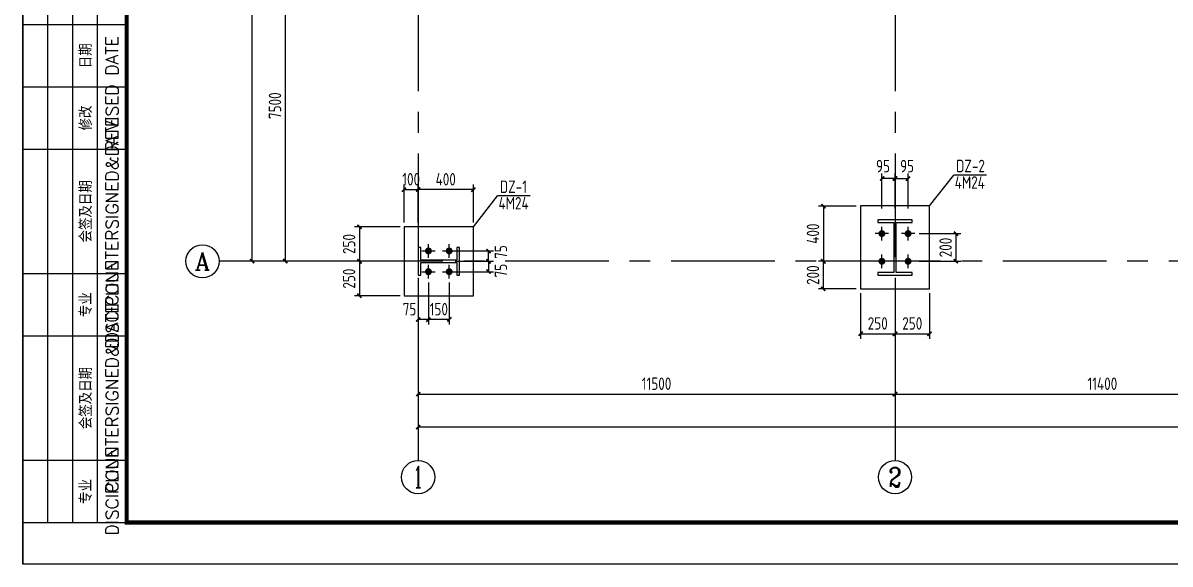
# Model space of a CAD drawing. Header units: millimetres. Extents: x 866309 to 879639, y 39442 to 44891.
# Drawn here: x 868454 to 868730.6, y 39446.9 to 39577.3 of the extents above; entities that cross this region are included whole.
import ezdxf
from ezdxf.enums import TextEntityAlignment as Align

# ---------------------------------------------------------------- set-up
doc = ezdxf.new("R2010")
doc.units = ezdxf.units.MM
doc.header["$LTSCALE"] = 1000
doc.header["$MEASUREMENT"] = 0
doc.linetypes.add('CENTER', pattern=[2, 1.25, -0.25, 0.25, -0.25])
doc.linetypes.add('DOTE', pattern=[2.42, 2, -0.2, 0.02, -0.2])
for name, color, linetype in [('AXIS', 3, 'Continuous'), ('AXIS_TEXT', 7, 'Continuous'), ('DIM', 7, 'Continuous'), ('DOTE', 1, 'DOTE'), ('M_Prof', 2, 'Continuous'), ('柱集中标注', 2, 'Continuous'), ('标注', 7, 'Continuous'), ('檩条', 34, 'Continuous')]:
    doc.layers.add(name, color=color, linetype=linetype)
doc.styles.add('_TCH_AXIS', font='COMPLEX', dxfattribs={"bigfont": 'GBCBIG'})
doc.styles.add('COMPLEX', font='COMPLEX')
doc.styles.add('ECEC_TK', font='txt_l.shx', dxfattribs={"bigfont": 'hztxt_l.shx'})
doc.styles.add('GBHZ', font='gbenor.shx', dxfattribs={"width": 0.9, "bigfont": 'gbcbig.shx'})
doc.dimstyles.new('Y100', dxfattribs={"dimscale": 0, "dimtxt": 3, "dimasz": 0.01, "dimexe": 1.2, "dimexo": 2, "dimgap": 1, "dimtad": 1, "dimdec": 0, "dimlfac": 100, "dimzin": 0, "dimdsep": 46, "dimtxsty": 'GBHZ', "dimblk": 'DX', "dimcen": 0.09, "dimdle": 1, "dimclrd": 7, "dimclre": 7, "dimclrt": 7, "dimadec": 0, "dimazin": 0, "dimtfac": 1, "dimtdec": 0, "dimtix": 1, "dimtmove": 2, "dimatfit": 3, "dimldrblk": 'DX', "dimfxl": 0, "dimtolj": 1, "dimtzin": 0, "dimarcsym": 0})
doc.dimstyles.new('Y30', dxfattribs={"dimscale": 0, "dimtxt": 3, "dimasz": 0.01, "dimexe": 1.2, "dimexo": 1, "dimgap": 1, "dimtad": 1, "dimdec": 0, "dimlfac": 30, "dimzin": 0, "dimdsep": 46, "dimtxsty": 'GBHZ', "dimblk1": 'DX', "dimblk2": 'DX', "dimsah": 1, "dimcen": 0.09, "dimdle": 1, "dimadec": 0, "dimazin": 0, "dimtfac": 1, "dimtdec": 0, "dimtix": 1, "dimtmove": 2, "dimatfit": 3, "dimldrblk": 'DX', "dimfxl": 0, "dimtolj": 1, "dimtzin": 0, "dimarcsym": 0})

# ---------------------------------------------------------------- blocks, each defined once
blk = doc.blocks.new('DX')
at = {"color": 0, "linetype": 'ByBlock', "const_width": 40}
blk.add_lwpolyline([(-54, -51), (46, 49)], dxfattribs=at)
blk = doc.blocks.new('*D175')
at = {"layer": 'Defpoints', "color": 0, "transparency": 16777216}
for p in [(868655.95, 39533.22), (868647, 39519.89), (868655.95, 39519.89)]:
    blk.add_point(p, dxfattribs=at)
at = {"layer": 'dim', "color": 0, "lineweight": -2, "transparency": 16777216}
for p, q in [((868654.95, 39533.22), (868645.8, 39533.22)), ((868647, 39533.21), (868647, 39519.9)), ((868654.95, 39519.89), (868645.8, 39519.89))]:
    blk.add_line(p, q, dxfattribs=at)
at = {"layer": 'dim', "color": 0, "lineweight": -2, "transparency": 16777216, "xscale": 0.01, "yscale": 0.01, "zscale": 0.01}
for p, rotation in [((868647, 39533.22), 90), ((868647, 39519.89), 270)]:
    blk.add_blockref('DX', p, dxfattribs=dict(at, rotation=rotation))
at = {"layer": 'dim', "color": 0, "transparency": 16777216, "insert": (868644.5, 39526.56), "char_height": 3, "attachment_point": 5, "rotation": 90, "style": 'GBHZ'}
blk.add_mtext('\\A1;400', dxfattribs=at)
blk = doc.blocks.new('*D176')
at = {"layer": 'Defpoints', "color": 0, "transparency": 16777216}
for p in [(868655.95, 39513.22), (868664.28, 39513.22), (868664.28, 39502.42)]:
    blk.add_point(p, dxfattribs=at)
at = {"layer": 'dim', "color": 0, "lineweight": -2, "transparency": 16777216}
for p, q in [((868655.95, 39512.22), (868655.95, 39501.22)), ((868664.28, 39512.22), (868664.28, 39501.22)), ((868655.96, 39502.42), (868664.27, 39502.42))]:
    blk.add_line(p, q, dxfattribs=at)
at = {"layer": 'dim', "color": 0, "lineweight": -2, "transparency": 16777216, "xscale": 0.01, "yscale": 0.01, "zscale": 0.01, "rotation": 180}
blk.add_blockref('DX', (868655.95, 39502.42), dxfattribs=at)
at = {"layer": 'dim', "color": 0, "lineweight": -2, "transparency": 16777216, "xscale": 0.01, "yscale": 0.01, "zscale": 0.01}
blk.add_blockref('DX', (868664.28, 39502.42), dxfattribs=at)
at = {"layer": 'dim', "color": 0, "transparency": 16777216, "insert": (868660.12, 39504.92), "char_height": 3, "attachment_point": 5, "style": 'GBHZ'}
blk.add_mtext('\\A1;250', dxfattribs=at)
blk = doc.blocks.new('*D177')
at = {"layer": 'Defpoints', "color": 0, "transparency": 16777216}
for p in [(868664.28, 39513.22), (868672.62, 39513.22), (868672.62, 39502.42)]:
    blk.add_point(p, dxfattribs=at)
at = {"layer": 'dim', "color": 0, "lineweight": -2, "transparency": 16777216}
for p, q in [((868664.28, 39512.22), (868664.28, 39501.22)), ((868672.62, 39512.22), (868672.62, 39501.22)), ((868664.29, 39502.42), (868672.61, 39502.42))]:
    blk.add_line(p, q, dxfattribs=at)
at = {"layer": 'dim', "color": 0, "lineweight": -2, "transparency": 16777216, "xscale": 0.01, "yscale": 0.01, "zscale": 0.01, "rotation": 180}
blk.add_blockref('DX', (868664.28, 39502.42), dxfattribs=at)
at = {"layer": 'dim', "color": 0, "lineweight": -2, "transparency": 16777216, "xscale": 0.01, "yscale": 0.01, "zscale": 0.01}
blk.add_blockref('DX', (868672.62, 39502.42), dxfattribs=at)
at = {"layer": 'dim', "color": 0, "transparency": 16777216, "insert": (868668.45, 39504.92), "char_height": 3, "attachment_point": 5, "style": 'GBHZ'}
blk.add_mtext('\\A1;250', dxfattribs=at)
blk = doc.blocks.new('*D178')
at = {"layer": 'Defpoints', "color": 0, "transparency": 16777216}
for p in [(868661.12, 39539.84), (868661.12, 39531.63), (868664.28, 39531.63)]:
    blk.add_point(p, dxfattribs=at)
at = {"layer": 'dim', "color": 0, "lineweight": -2, "transparency": 16777216}
for p, q in [((868661.12, 39532.63), (868661.12, 39541.04)), ((868664.27, 39539.84), (868661.13, 39539.84)), ((868664.28, 39532.63), (868664.28, 39541.04))]:
    blk.add_line(p, q, dxfattribs=at)
at = {"layer": 'dim', "color": 0, "lineweight": -2, "transparency": 16777216, "xscale": 0.01, "yscale": 0.01, "zscale": 0.01, "rotation": 180}
blk.add_blockref('DX', (868661.12, 39539.84), dxfattribs=at)
at = {"layer": 'dim', "color": 0, "lineweight": -2, "transparency": 16777216, "xscale": 0.01, "yscale": 0.01, "zscale": 0.01}
blk.add_blockref('DX', (868664.28, 39539.84), dxfattribs=at)
at = {"layer": 'dim', "color": 0, "transparency": 16777216, "insert": (868661.38, 39542.83), "char_height": 3, "attachment_point": 5, "style": 'GBHZ'}
blk.add_mtext('\\A1;95', dxfattribs=at)
blk = doc.blocks.new('*D179')
at = {"layer": 'Defpoints', "color": 0, "transparency": 16777216}
for p in [(868667.45, 39539.84), (868664.28, 39531.63), (868667.45, 39531.63)]:
    blk.add_point(p, dxfattribs=at)
at = {"layer": 'dim', "color": 0, "lineweight": -2, "transparency": 16777216}
for p, q in [((868664.28, 39532.63), (868664.28, 39541.04)), ((868664.29, 39539.84), (868667.44, 39539.84)), ((868667.45, 39532.63), (868667.45, 39541.04))]:
    blk.add_line(p, q, dxfattribs=at)
at = {"layer": 'dim', "color": 0, "lineweight": -2, "transparency": 16777216, "xscale": 0.01, "yscale": 0.01, "zscale": 0.01, "rotation": 180}
blk.add_blockref('DX', (868664.28, 39539.84), dxfattribs=at)
at = {"layer": 'dim', "color": 0, "lineweight": -2, "transparency": 16777216, "xscale": 0.01, "yscale": 0.01, "zscale": 0.01}
blk.add_blockref('DX', (868667.45, 39539.84), dxfattribs=at)
at = {"layer": 'dim', "color": 0, "transparency": 16777216, "insert": (868667.19, 39542.83), "char_height": 3, "attachment_point": 5, "style": 'GBHZ'}
blk.add_mtext('\\A1;95', dxfattribs=at)
blk = doc.blocks.new('*D180')
at = {"layer": 'Defpoints', "color": 0, "transparency": 16777216}
for p in [(868669.07, 39526.56), (868669.07, 39519.89), (868678.98, 39519.89)]:
    blk.add_point(p, dxfattribs=at)
at = {"layer": '标注', "color": 0, "lineweight": -2, "transparency": 16777216}
for p, q in [((868670.07, 39526.56), (868680.18, 39526.56)), ((868678.98, 39526.55), (868678.98, 39519.9)), ((868670.07, 39519.89), (868680.18, 39519.89))]:
    blk.add_line(p, q, dxfattribs=at)
at = {"layer": '标注', "color": 0, "lineweight": -2, "transparency": 16777216, "xscale": 0.01, "yscale": 0.01, "zscale": 0.01}
for p, rotation in [((868678.98, 39526.56), 90), ((868678.98, 39519.89), 270)]:
    blk.add_blockref('DX', p, dxfattribs=dict(at, rotation=rotation))
at = {"layer": '标注', "color": 0, "transparency": 16777216, "insert": (868676.48, 39523.22), "char_height": 3, "attachment_point": 5, "rotation": 90, "style": 'GBHZ'}
blk.add_mtext('\\A1;200', dxfattribs=at)
blk = doc.blocks.new('*D174')
at = {"layer": 'Defpoints', "color": 0, "transparency": 16777216}
for p in [(868647, 39519.89), (868655.95, 39519.89), (868655.95, 39513.22)]:
    blk.add_point(p, dxfattribs=at)
at = {"layer": 'dim', "color": 0, "lineweight": -2, "transparency": 16777216}
for p, q in [((868654.95, 39519.89), (868645.8, 39519.89)), ((868647, 39513.23), (868647, 39519.88)), ((868654.95, 39513.22), (868645.8, 39513.22))]:
    blk.add_line(p, q, dxfattribs=at)
at = {"layer": 'dim', "color": 0, "lineweight": -2, "transparency": 16777216, "xscale": 0.01, "yscale": 0.01, "zscale": 0.01}
for p, rotation in [((868647, 39519.89), 90), ((868647, 39513.22), 270)]:
    blk.add_blockref('DX', p, dxfattribs=dict(at, rotation=rotation))
at = {"layer": 'dim', "color": 0, "transparency": 16777216, "insert": (868644.5, 39516.56), "char_height": 3, "attachment_point": 5, "rotation": 90, "style": 'GBHZ'}
blk.add_mtext('\\A1;200', dxfattribs=at)
blk = doc.blocks.new('_AXISO')
blk.add_circle((0, 0), 0.5)
at = {"layer": 'AXIS_TEXT', "style": 'COMPLEX', "width": 1.041667}
blk.add_attdef('A', text='', height=0.56, dxfattribs=at).set_placement((-0.25, -0.28), (0.25, -0.28), align=Align.FIT)
blk = doc.blocks.new('*D1296')
at = {"layer": 'Defpoints', "color": 0, "transparency": 16777216}
for p in [(868517.28, 39594.89), (868533.28, 39594.89), (868533.28, 39519.89)]:
    blk.add_point(p, dxfattribs=at)
at = {"layer": 'dim', "color": 7, "lineweight": -2, "transparency": 16777216}
for p, q in [((868531.28, 39594.89), (868516.08, 39594.89)), ((868517.28, 39519.9), (868517.28, 39594.88)), ((868531.28, 39519.89), (868516.08, 39519.89))]:
    blk.add_line(p, q, dxfattribs=at)
at = {"layer": 'dim', "color": 7, "lineweight": -2, "transparency": 16777216, "xscale": 0.01, "yscale": 0.01, "zscale": 0.01}
for p, rotation in [((868517.28, 39594.89), 90), ((868517.28, 39519.89), 270)]:
    blk.add_blockref('DX', p, dxfattribs=dict(at, rotation=rotation))
at = {"layer": 'dim', "color": 7, "transparency": 16777216, "insert": (868514.78, 39557.39), "char_height": 3, "attachment_point": 5, "rotation": 90, "style": 'GBHZ'}
blk.add_mtext('\\A1;7500', dxfattribs=at)
blk = doc.blocks.new('*D1302')
at = {"layer": 'Defpoints', "color": 0, "transparency": 16777216}
for p in [(868509.28, 39969.89), (868533.28, 39969.89), (868533.28, 39519.89)]:
    blk.add_point(p, dxfattribs=at)
at = {"layer": 'dim', "color": 7, "lineweight": -2, "transparency": 16777216}
for p, q in [((868531.28, 39969.89), (868508.08, 39969.89)), ((868509.28, 39519.9), (868509.28, 39969.88)), ((868531.28, 39519.89), (868508.08, 39519.89))]:
    blk.add_line(p, q, dxfattribs=at)
at = {"layer": 'dim', "color": 7, "lineweight": -2, "transparency": 16777216, "xscale": 0.01, "yscale": 0.01, "zscale": 0.01}
for p, rotation in [((868509.28, 39969.89), 90), ((868509.28, 39519.89), 270)]:
    blk.add_blockref('DX', p, dxfattribs=dict(at, rotation=rotation))
at = {"layer": 'dim', "color": 7, "transparency": 16777216, "insert": (868506.78, 39744.89), "char_height": 3, "attachment_point": 5, "rotation": 90, "style": 'GBHZ'}
blk.add_mtext('\\A1;45000', dxfattribs=at)
blk = doc.blocks.new('*D1303')
at = {"layer": 'Defpoints', "color": 0, "transparency": 16777216}
for p in [(868549.28, 39503.89), (868664.28, 39503.89), (868664.28, 39487.89)]:
    blk.add_point(p, dxfattribs=at)
at = {"layer": 'dim', "color": 7, "lineweight": -2, "transparency": 16777216}
for p, q in [((868549.28, 39501.89), (868549.28, 39486.69)), ((868664.28, 39501.89), (868664.28, 39486.69)), ((868549.29, 39487.89), (868664.27, 39487.89))]:
    blk.add_line(p, q, dxfattribs=at)
at = {"layer": 'dim', "color": 7, "lineweight": -2, "transparency": 16777216, "xscale": 0.01, "yscale": 0.01, "zscale": 0.01, "rotation": 180}
blk.add_blockref('DX', (868549.28, 39487.89), dxfattribs=at)
at = {"layer": 'dim', "color": 7, "lineweight": -2, "transparency": 16777216, "xscale": 0.01, "yscale": 0.01, "zscale": 0.01}
blk.add_blockref('DX', (868664.28, 39487.89), dxfattribs=at)
at = {"layer": 'dim', "color": 7, "transparency": 16777216, "insert": (868606.78, 39490.39), "char_height": 3, "attachment_point": 5, "style": 'GBHZ'}
blk.add_mtext('\\A1;11500', dxfattribs=at)
blk = doc.blocks.new('*D1304')
at = {"layer": 'Defpoints', "color": 0, "transparency": 16777216}
for p in [(868664.28, 39503.89), (868764.28, 39503.89), (868764.28, 39487.89)]:
    blk.add_point(p, dxfattribs=at)
at = {"layer": 'dim', "color": 7, "lineweight": -2, "transparency": 16777216}
for p, q in [((868664.28, 39501.89), (868664.28, 39486.69)), ((868764.28, 39501.89), (868764.28, 39486.69)), ((868664.29, 39487.89), (868764.27, 39487.89))]:
    blk.add_line(p, q, dxfattribs=at)
at = {"layer": 'dim', "color": 7, "lineweight": -2, "transparency": 16777216, "xscale": 0.01, "yscale": 0.01, "zscale": 0.01, "rotation": 180}
blk.add_blockref('DX', (868664.28, 39487.89), dxfattribs=at)
at = {"layer": 'dim', "color": 7, "lineweight": -2, "transparency": 16777216, "xscale": 0.01, "yscale": 0.01, "zscale": 0.01}
blk.add_blockref('DX', (868764.28, 39487.89), dxfattribs=at)
at = {"layer": 'dim', "color": 7, "transparency": 16777216, "insert": (868714.28, 39490.39), "char_height": 3, "attachment_point": 5, "style": 'GBHZ'}
blk.add_mtext('\\A1;11400', dxfattribs=at)
blk = doc.blocks.new('*D1309')
at = {"layer": 'Defpoints', "color": 0, "transparency": 16777216}
for p in [(868549.28, 39503.89), (869019.28, 39503.89), (868549.28, 39479.89)]:
    blk.add_point(p, dxfattribs=at)
at = {"layer": 'dim', "color": 7, "lineweight": -2, "transparency": 16777216}
for p, q in [((868549.28, 39501.89), (868549.28, 39478.69)), ((869019.28, 39501.89), (869019.28, 39478.69)), ((869019.27, 39479.89), (868549.29, 39479.89))]:
    blk.add_line(p, q, dxfattribs=at)
at = {"layer": 'dim', "color": 7, "lineweight": -2, "transparency": 16777216, "xscale": 0.01, "yscale": 0.01, "zscale": 0.01, "rotation": 180}
blk.add_blockref('DX', (868549.28, 39479.89), dxfattribs=at)
at = {"layer": 'dim', "color": 7, "lineweight": -2, "transparency": 16777216, "xscale": 0.01, "yscale": 0.01, "zscale": 0.01}
blk.add_blockref('DX', (869019.28, 39479.89), dxfattribs=at)
at = {"layer": 'dim', "color": 7, "transparency": 16777216, "insert": (868784.28, 39482.39), "char_height": 3, "attachment_point": 5, "style": 'GBHZ'}
blk.add_mtext('\\A1;47000', dxfattribs=at)
blk = doc.blocks.new('*D1404')
at = {"layer": 'Defpoints', "color": 0, "transparency": 16777216}
for p in [(868549.28, 39537.17), (868549.28, 39528.22), (868562.62, 39528.22)]:
    blk.add_point(p, dxfattribs=at)
at = {"layer": 'dim', "color": 0, "lineweight": -2, "transparency": 16777216}
for p, q in [((868549.28, 39529.22), (868549.28, 39538.37)), ((868562.61, 39537.17), (868549.29, 39537.17)), ((868562.62, 39529.22), (868562.62, 39538.37))]:
    blk.add_line(p, q, dxfattribs=at)
at = {"layer": 'dim', "color": 0, "lineweight": -2, "transparency": 16777216, "xscale": 0.01, "yscale": 0.01, "zscale": 0.01, "rotation": 180}
blk.add_blockref('DX', (868549.28, 39537.17), dxfattribs=at)
at = {"layer": 'dim', "color": 0, "lineweight": -2, "transparency": 16777216, "xscale": 0.01, "yscale": 0.01, "zscale": 0.01}
blk.add_blockref('DX', (868562.62, 39537.17), dxfattribs=at)
at = {"layer": 'dim', "color": 0, "transparency": 16777216, "insert": (868555.95, 39539.67), "char_height": 3, "attachment_point": 5, "style": 'GBHZ'}
blk.add_mtext('\\A1;400', dxfattribs=at)
blk = doc.blocks.new('*D1405')
at = {"layer": 'Defpoints', "color": 0, "transparency": 16777216}
for p in [(868545.95, 39528.22), (868535.14, 39519.89), (868545.95, 39519.89)]:
    blk.add_point(p, dxfattribs=at)
at = {"layer": 'dim', "color": 0, "lineweight": -2, "transparency": 16777216}
for p, q in [((868544.95, 39528.22), (868533.94, 39528.22)), ((868535.14, 39528.21), (868535.14, 39519.9)), ((868544.95, 39519.89), (868533.94, 39519.89))]:
    blk.add_line(p, q, dxfattribs=at)
at = {"layer": 'dim', "color": 0, "lineweight": -2, "transparency": 16777216, "xscale": 0.01, "yscale": 0.01, "zscale": 0.01}
for p, rotation in [((868535.14, 39528.22), 90), ((868535.14, 39519.89), 270)]:
    blk.add_blockref('DX', p, dxfattribs=dict(at, rotation=rotation))
at = {"layer": 'dim', "color": 0, "transparency": 16777216, "insert": (868532.64, 39524.06), "char_height": 3, "attachment_point": 5, "rotation": 90, "style": 'GBHZ'}
blk.add_mtext('\\A1;250', dxfattribs=at)
blk = doc.blocks.new('*D1406')
at = {"layer": 'Defpoints', "color": 0, "transparency": 16777216}
for p in [(868545.95, 39519.89), (868535.14, 39511.56), (868545.95, 39511.56)]:
    blk.add_point(p, dxfattribs=at)
at = {"layer": 'dim', "color": 0, "lineweight": -2, "transparency": 16777216}
for p, q in [((868544.95, 39519.89), (868533.94, 39519.89)), ((868535.14, 39519.88), (868535.14, 39511.57)), ((868544.95, 39511.56), (868533.94, 39511.56))]:
    blk.add_line(p, q, dxfattribs=at)
at = {"layer": 'dim', "color": 0, "lineweight": -2, "transparency": 16777216, "xscale": 0.01, "yscale": 0.01, "zscale": 0.01}
for p, rotation in [((868535.14, 39519.89), 90), ((868535.14, 39511.56), 270)]:
    blk.add_blockref('DX', p, dxfattribs=dict(at, rotation=rotation))
at = {"layer": 'dim', "color": 0, "transparency": 16777216, "insert": (868532.64, 39515.72), "char_height": 3, "attachment_point": 5, "rotation": 90, "style": 'GBHZ'}
blk.add_mtext('\\A1;250', dxfattribs=at)
blk = doc.blocks.new('*D1407')
at = {"layer": 'Defpoints', "color": 0, "transparency": 16777216}
for p in [(868557.22, 39522.39), (868566.26, 39522.39), (868557.22, 39519.89)]:
    blk.add_point(p, dxfattribs=at)
at = {"layer": 'dim', "color": 0, "lineweight": -2, "transparency": 16777216}
for p, q in [((868558.22, 39522.39), (868567.46, 39522.39)), ((868566.26, 39519.9), (868566.26, 39522.38)), ((868558.22, 39519.89), (868567.46, 39519.89))]:
    blk.add_line(p, q, dxfattribs=at)
at = {"layer": 'dim', "color": 0, "lineweight": -2, "transparency": 16777216, "xscale": 0.01, "yscale": 0.01, "zscale": 0.01}
for p, rotation in [((868566.26, 39522.39), 90), ((868566.26, 39519.89), 270)]:
    blk.add_blockref('DX', p, dxfattribs=dict(at, rotation=rotation))
at = {"layer": 'dim', "color": 0, "transparency": 16777216, "insert": (868569.25, 39522.13), "char_height": 3, "attachment_point": 5, "rotation": 90, "style": 'GBHZ'}
blk.add_mtext('\\A1;75', dxfattribs=at)
blk = doc.blocks.new('*D1408')
at = {"layer": 'Defpoints', "color": 0, "transparency": 16777216}
for p in [(868557.22, 39519.89), (868557.22, 39517.39), (868566.26, 39517.39)]:
    blk.add_point(p, dxfattribs=at)
at = {"layer": 'dim', "color": 0, "lineweight": -2, "transparency": 16777216}
for p, q in [((868558.22, 39519.89), (868567.46, 39519.89)), ((868566.26, 39519.88), (868566.26, 39517.4)), ((868558.22, 39517.39), (868567.46, 39517.39))]:
    blk.add_line(p, q, dxfattribs=at)
at = {"layer": 'dim', "color": 0, "lineweight": -2, "transparency": 16777216, "xscale": 0.01, "yscale": 0.01, "zscale": 0.01}
for p, rotation in [((868566.26, 39519.89), 90), ((868566.26, 39517.39), 270)]:
    blk.add_blockref('DX', p, dxfattribs=dict(at, rotation=rotation))
at = {"layer": 'dim', "color": 0, "transparency": 16777216, "insert": (868569.25, 39517.65), "char_height": 3, "attachment_point": 5, "rotation": 90, "style": 'GBHZ'}
blk.add_mtext('\\A1;75', dxfattribs=at)
blk = doc.blocks.new('*D1409')
at = {"layer": 'Defpoints', "color": 0, "transparency": 16777216}
for p in [(868551.78, 39515.76), (868556.78, 39515.76), (868551.78, 39505.86)]:
    blk.add_point(p, dxfattribs=at)
at = {"layer": '标注', "color": 0, "lineweight": -2, "transparency": 16777216}
for p, q in [((868551.78, 39514.76), (868551.78, 39504.66)), ((868556.78, 39514.76), (868556.78, 39504.66)), ((868551.77, 39505.86), (868551.76, 39505.86)), ((868556.78, 39505.86), (868551.78, 39505.86)), ((868556.79, 39505.86), (868556.8, 39505.86))]:
    blk.add_line(p, q, dxfattribs=at)
at = {"layer": '标注', "color": 0, "lineweight": -2, "transparency": 16777216, "xscale": 0.01, "yscale": 0.01, "zscale": 0.01}
blk.add_blockref('DX', (868551.78, 39505.86), dxfattribs=at)
at = {"layer": '标注', "color": 0, "lineweight": -2, "transparency": 16777216, "xscale": 0.01, "yscale": 0.01, "zscale": 0.01, "rotation": 180}
blk.add_blockref('DX', (868556.78, 39505.86), dxfattribs=at)
at = {"layer": '标注', "color": 0, "transparency": 16777216, "insert": (868554.28, 39508.36), "char_height": 3, "attachment_point": 5, "style": 'GBHZ'}
blk.add_mtext('\\A1;150', dxfattribs=at)
blk = doc.blocks.new('*D1410')
at = {"layer": 'Defpoints', "color": 0, "transparency": 16777216}
for p in [(868549.28, 39515.76), (868551.78, 39515.76), (868549.28, 39505.86)]:
    blk.add_point(p, dxfattribs=at)
at = {"layer": '标注', "color": 0, "lineweight": -2, "transparency": 16777216}
for p, q in [((868549.28, 39514.76), (868549.28, 39504.66)), ((868551.78, 39514.76), (868551.78, 39504.66)), ((868551.77, 39505.86), (868549.29, 39505.86))]:
    blk.add_line(p, q, dxfattribs=at)
at = {"layer": '标注', "color": 0, "lineweight": -2, "transparency": 16777216, "xscale": 0.01, "yscale": 0.01, "zscale": 0.01, "rotation": 180}
blk.add_blockref('DX', (868549.28, 39505.86), dxfattribs=at)
at = {"layer": '标注', "color": 0, "lineweight": -2, "transparency": 16777216, "xscale": 0.01, "yscale": 0.01, "zscale": 0.01}
blk.add_blockref('DX', (868551.78, 39505.86), dxfattribs=at)
at = {"layer": '标注', "color": 0, "transparency": 16777216, "insert": (868547.23, 39508.36), "char_height": 3, "attachment_point": 5, "style": 'GBHZ'}
blk.add_mtext('\\A1;75', dxfattribs=at)
blk = doc.blocks.new('*D1411')
at = {"layer": 'Defpoints', "color": 0, "transparency": 16777216}
for p in [(868549.28, 39537.17), (868545.95, 39528.22), (868549.28, 39528.22)]:
    blk.add_point(p, dxfattribs=at)
at = {"layer": 'dim', "color": 0, "lineweight": -2, "transparency": 16777216}
for p, q in [((868545.94, 39537.17), (868545.93, 39537.17)), ((868545.95, 39529.22), (868545.95, 39538.37)), ((868545.95, 39537.17), (868549.28, 39537.17)), ((868549.28, 39529.22), (868549.28, 39538.37)), ((868549.29, 39537.17), (868549.3, 39537.17))]:
    blk.add_line(p, q, dxfattribs=at)
at = {"layer": 'dim', "color": 0, "lineweight": -2, "transparency": 16777216, "xscale": 0.01, "yscale": 0.01, "zscale": 0.01}
blk.add_blockref('DX', (868545.95, 39537.17), dxfattribs=at)
at = {"layer": 'dim', "color": 0, "lineweight": -2, "transparency": 16777216, "xscale": 0.01, "yscale": 0.01, "zscale": 0.01, "rotation": 180}
blk.add_blockref('DX', (868549.28, 39537.17), dxfattribs=at)
at = {"layer": 'dim', "color": 0, "transparency": 16777216, "insert": (868547.62, 39539.67), "char_height": 3, "attachment_point": 5, "style": 'GBHZ'}
blk.add_mtext('\\A1;100', dxfattribs=at)

msp = doc.modelspace()

# ---------------------------------------------------------------- linework, layer by layer
for p, q in [((868454.005, 39446.931), (868454.005, 40040.931)), ((868454.005, 40040.931), (868454.005, 39446.931)), ((868460.005, 39456.931), (868460.005, 39636.931)), ((868466.005, 39456.931), (868466.005, 39636.931)), ((868472.005, 39456.931), (868472.005, 39636.931)), ((868454.005, 39576.931), (868479.005, 39576.931)), ((868454.005, 39561.931), (868479.005, 39561.931)), ((868454.005, 39546.931), (868479.005, 39546.931)), ((868662.741, 39526.557), (868659.491, 39526.557)), ((868661.116, 39524.932), (868661.116, 39528.182)), ((868669.075, 39526.557), (868665.825, 39526.557)), ((868667.45, 39524.932), (868667.45, 39528.182)), ((868551.783, 39520.765), (868551.783, 39524.015)), ((868556.783, 39520.765), (868556.783, 39524.015)), ((868550.158, 39522.39), (868553.408, 39522.39)), ((868555.158, 39522.39), (868558.408, 39522.39)), ((868661.116, 39518.265), (868661.116, 39521.515)), ((868667.45, 39518.265), (868667.45, 39521.515)), ((868551.783, 39515.765), (868551.783, 39519.015)), ((868556.783, 39515.765), (868556.783, 39519.015)), ((868662.741, 39519.89), (868659.491, 39519.89)), ((868669.075, 39519.89), (868665.825, 39519.89)), ((868454.005, 39516.931), (868479.005, 39516.931)), ((868550.158, 39517.39), (868553.408, 39517.39)), ((868555.158, 39517.39), (868558.408, 39517.39)), ((868454.005, 39501.931), (868479.005, 39501.931)), ((868454.005, 39471.931), (868479.005, 39471.931)), ((869295.005, 39446.931), (868454.005, 39446.931))]:
    msp.add_line(p, q)
at = {"color": 0, "const_width": 1}
msp.add_lwpolyline([(869285.005, 39456.931), (868479.005, 39456.931), (868479.005, 40030.931), (869285.005, 40030.931)], close=True, dxfattribs=at)
for points in [[(868454.005, 39636.931), (868454.005, 39456.931), (868479.005, 39456.931), (868479.005, 39636.931)], [(868672.616, 39513.223), (868672.616, 39533.223), (868655.95, 39533.223), (868655.95, 39513.223)], [(868545.95, 39511.557), (868562.616, 39511.557), (868562.616, 39528.223), (868545.95, 39528.223)]]:
    msp.add_lwpolyline(points, close=True)
at = {"layer": 'AXIS', "color": 0}
for p, q in [((868533.283, 39519.89), (868501.283, 39519.89)), ((868549.283, 39503.89), (868549.283, 39471.89)), ((868664.283, 39503.89), (868664.283, 39471.89))]:
    msp.add_line(p, q, dxfattribs=at)
at = {"layer": 'dim', "const_width": 0.833}
for points in [[(868660.7, 39526.557, 1), (868661.533, 39526.557, 1)], [(868667.033, 39526.557, 1), (868667.866, 39526.557, 1)], [(868551.783, 39522.807, 1), (868551.783, 39521.973, 1)], [(868556.783, 39522.807, 1), (868556.783, 39521.973, 1)], [(868660.7, 39519.89, 1), (868661.533, 39519.89, 1)], [(868667.033, 39519.89, 1), (868667.866, 39519.89, 1)], [(868551.783, 39517.807, 1), (868551.783, 39516.973, 1)], [(868556.783, 39517.807, 1), (868556.783, 39516.973, 1)]]:
    msp.add_lwpolyline(points, format="xyb", close=True, dxfattribs=at)
at = {"layer": 'DOTE', "linetype": 'CENTER', "ltscale": 0.02}
for p, q in [((868549.283, 39985.89), (868549.283, 39503.89)), ((868664.283, 39985.89), (868664.283, 39503.89)), ((869035.283, 39519.89), (868533.283, 39519.89))]:
    msp.add_line(p, q, dxfattribs=at)
at = {"layer": 'M_Prof'}
for points in [[(868660.116, 39516.557), (868668.45, 39516.557), (868668.45, 39517.223), (868664.583, 39517.223), (868664.583, 39529.223), (868668.45, 39529.223), (868668.45, 39529.89), (868660.116, 39529.89), (868660.116, 39529.223), (868663.983, 39529.223), (868663.983, 39517.223), (868660.116, 39517.223)], [(868549.283, 39523.223), (868549.283, 39516.557), (868549.95, 39516.557), (868549.95, 39519.59), (868558.616, 39519.59), (868558.616, 39516.557), (868559.283, 39516.557), (868559.283, 39523.223), (868558.616, 39523.223), (868558.616, 39520.19), (868549.95, 39520.19), (868549.95, 39523.223)]]:
    msp.add_lwpolyline(points, close=True, dxfattribs=at)
at = {"layer": '檩条'}
for p, q in [((868672.616, 39533.223), (868678.439, 39540.643)), ((868686.337, 39540.643), (868678.439, 39540.643)), ((868562.616, 39528.223), (868568.439, 39535.643)), ((868576.337, 39535.643), (868568.439, 39535.643))]:
    msp.add_line(p, q, dxfattribs=at)

# ---------------------------------------------------------------- block references
at = {"layer": 'AXIS', "color": 0}
ref = msp.add_blockref('_AXISO', (868497.283, 39519.89), dxfattribs=dict(at, xscale=8, yscale=8, zscale=8))
ref.add_attrib('A', 'A', dxfattribs={"layer": 'AXIS_TEXT', "color": 0, "height": 4.252, "style": '_TCH_AXIS'}).set_placement((868495.461, 39517.764), (868499.105, 39517.764), align=Align.FIT)
ref = msp.add_blockref('_AXISO', (868549.283, 39467.89), dxfattribs=dict(at, xscale=8, yscale=8, zscale=8))
ref.add_attrib('A', '1', dxfattribs={"layer": 'AXIS_TEXT', "color": 0, "height": 5.147, "style": '_TCH_AXIS'}).set_placement((868548.18, 39465.316), (868550.386, 39465.316), align=Align.FIT)
ref = msp.add_blockref('_AXISO', (868664.283, 39467.89), dxfattribs=dict(at, xscale=8, yscale=8, zscale=8))
ref.add_attrib('A', '2', dxfattribs={"layer": 'AXIS_TEXT', "color": 0, "height": 4.659, "style": '_TCH_AXIS'}).set_placement((868662.73, 39465.56), (868665.836, 39465.56), align=Align.FIT)

# ---------------------------------------------------------------- texts
at = {"style": 'ECEC_TK'}
for s, p in [('DATE', (868475.505, 39569.431)), ('日期', (868469.005, 39569.431)), ('REVISED', (868475.505, 39554.431)), ('修改', (868469.005, 39554.431)), ('COUNTERSIGNED&DATE', (868475.505, 39531.931)), ('会签及日期', (868469.005, 39531.931)), ('DISCIPLINE', (868475.505, 39509.431)), ('专业', (868469.005, 39509.431)), ('COUNTERSIGNED&DATE', (868475.505, 39486.931)), ('会签及日期', (868469.005, 39486.931)), ('DISCIPLINE', (868475.505, 39464.431)), ('专业', (868469.005, 39464.431))]:
    msp.add_text(s, height=3, rotation=90, dxfattribs=at).set_placement(p, align=Align.MIDDLE)
at = {"layer": '柱集中标注', "style": 'GBHZ', "width": 0.9}
for s, p in [('DZ-2', (868679.021, 39541.364)), ('4M24', (868678.68, 39537.392)), ('DZ-1', (868569.021, 39536.364)), ('4M24', (868568.68, 39532.392))]:
    msp.add_text(s, height=3, dxfattribs=at).set_placement(p)

# ---------------------------------------------------------------- dimensions: what is measured, and where the dimension line sits
at = {"layer": 'dim'}
for base, p1, p2, angle, dimstyle, picture, middle in [((868509.283, 39969.89), (868533.283, 39519.89), (868533.283, 39969.89), 90, 'Y100', '*D1302', (868506.783, 39744.89)), ((868517.283, 39594.89), (868533.283, 39519.89), (868533.283, 39594.89), 90, 'Y100', '*D1296', (868514.783, 39557.39)), ((868549.283, 39537.169), (868562.616, 39528.223), (868549.283, 39528.223), 180, 'Y30', '*D1404', (868555.95, 39539.669)), ((868647.004, 39519.89), (868655.95, 39533.223), (868655.95, 39519.89), 270, 'Y30', '*D175', (868644.504, 39526.557)), ((868535.142, 39519.89), (868545.95, 39528.223), (868545.95, 39519.89), 270, 'Y30', '*D1405', (868532.642, 39524.057)), ((868535.142, 39511.557), (868545.95, 39519.89), (868545.95, 39511.557), 270, 'Y30', '*D1406', (868532.642, 39515.723)), ((868647.004, 39519.89), (868655.95, 39513.223), (868655.95, 39519.89), 90, 'Y30', '*D174', (868644.504, 39516.557))]:
    dim = msp.add_linear_dim(base=base, p1=p1, p2=p2, angle=angle, dimstyle=dimstyle, override={"dimscale": 1}, dxfattribs=at)
    dim.commit()
    dim.dimension.update_dxf_attribs({"geometry": picture, "text_midpoint": middle})
dim = msp.add_linear_dim(base=(868661.116, 39539.838), p1=(868664.283, 39531.632), p2=(868661.116, 39531.632), dimstyle='Y30', override={"dimscale": 1}, dxfattribs=at)
dim.commit()
dim.dimension.update_dxf_attribs({"geometry": '*D178', "text_midpoint": (868661.378, 39542.832), "dimtype": 160})
for base, p1, p2, angle, picture, middle in [((868667.45, 39539.838), (868664.283, 39531.632), (868667.45, 39531.632), 180, '*D179', (868667.188, 39542.832)), ((868566.261, 39522.39), (868557.217, 39519.89), (868557.217, 39522.39), 270, '*D1407', (868569.255, 39522.128)), ((868566.261, 39517.39), (868557.217, 39519.89), (868557.217, 39517.39), 90, '*D1408', (868569.255, 39517.652))]:
    dim = msp.add_linear_dim(base=base, p1=p1, p2=p2, angle=angle, dimstyle='Y30', override={"dimscale": 1}, dxfattribs=at)
    dim.commit()
    dim.dimension.update_dxf_attribs({"geometry": picture, "text_midpoint": middle, "dimtype": 160})
for base, p1, p2, dimstyle, picture, middle in [((868549.283, 39537.169), (868545.95, 39528.223), (868549.283, 39528.223), 'Y30', '*D1411', (868547.616, 39539.669)), ((868664.283, 39502.416), (868655.95, 39513.223), (868664.283, 39513.223), 'Y30', '*D176', (868660.116, 39504.916)), ((868672.616, 39502.416), (868664.283, 39513.223), (868672.616, 39513.223), 'Y30', '*D177', (868668.45, 39504.916)), ((868664.283, 39487.89), (868549.283, 39503.89), (868664.283, 39503.89), 'Y100', '*D1303', (868606.783, 39490.39)), ((868549.283, 39479.89), (869019.283, 39503.89), (868549.283, 39503.89), 'Y100', '*D1309', (868784.283, 39482.39))]:
    dim = msp.add_linear_dim(base=base, p1=p1, p2=p2, dimstyle=dimstyle, override={"dimscale": 1}, dxfattribs=at)
    dim.commit()
    dim.dimension.update_dxf_attribs({"geometry": picture, "text_midpoint": middle})
dim = msp.add_linear_dim(base=(868764.283, 39487.89), p1=(868664.283, 39503.89), p2=(868764.283, 39503.89), text='11400', dimstyle='Y100', override={"dimscale": 1}, dxfattribs=at)
dim.commit()
dim.dimension.update_dxf_attribs({"geometry": '*D1304', "text_midpoint": (868714.283, 39490.39)})
at = {"layer": '标注'}
dim = msp.add_linear_dim(base=(868678.977, 39519.89), p1=(868669.075, 39526.557), p2=(868669.075, 39519.89), angle=90, dimstyle='Y30', override={"dimscale": 1}, dxfattribs=at)
dim.commit()
dim.dimension.update_dxf_attribs({"geometry": '*D180', "text_midpoint": (868676.477, 39523.223)})
dim = msp.add_linear_dim(base=(868549.283, 39505.862), p1=(868551.783, 39515.765), p2=(868549.283, 39515.765), dimstyle='Y30', override={"dimscale": 1}, dxfattribs=at)
dim.commit()
dim.dimension.update_dxf_attribs({"geometry": '*D1410', "text_midpoint": (868547.235, 39508.362), "dimtype": 160})
dim = msp.add_linear_dim(base=(868551.783, 39505.862), p1=(868556.783, 39515.765), p2=(868551.783, 39515.765), dimstyle='Y30', override={"dimscale": 1}, dxfattribs=at)
dim.commit()
dim.dimension.update_dxf_attribs({"geometry": '*D1409', "text_midpoint": (868554.283, 39508.362)})

doc.saveas('drawing.dxf')
